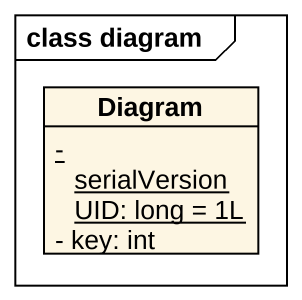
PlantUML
@startuml
mainframe class diagram
hide circle
hide empty members
skinparam classAttributeIconSize 0
class Diagram {
  {static} - serialVersionUID: long = 1L
  - key: int
}
@enduml
